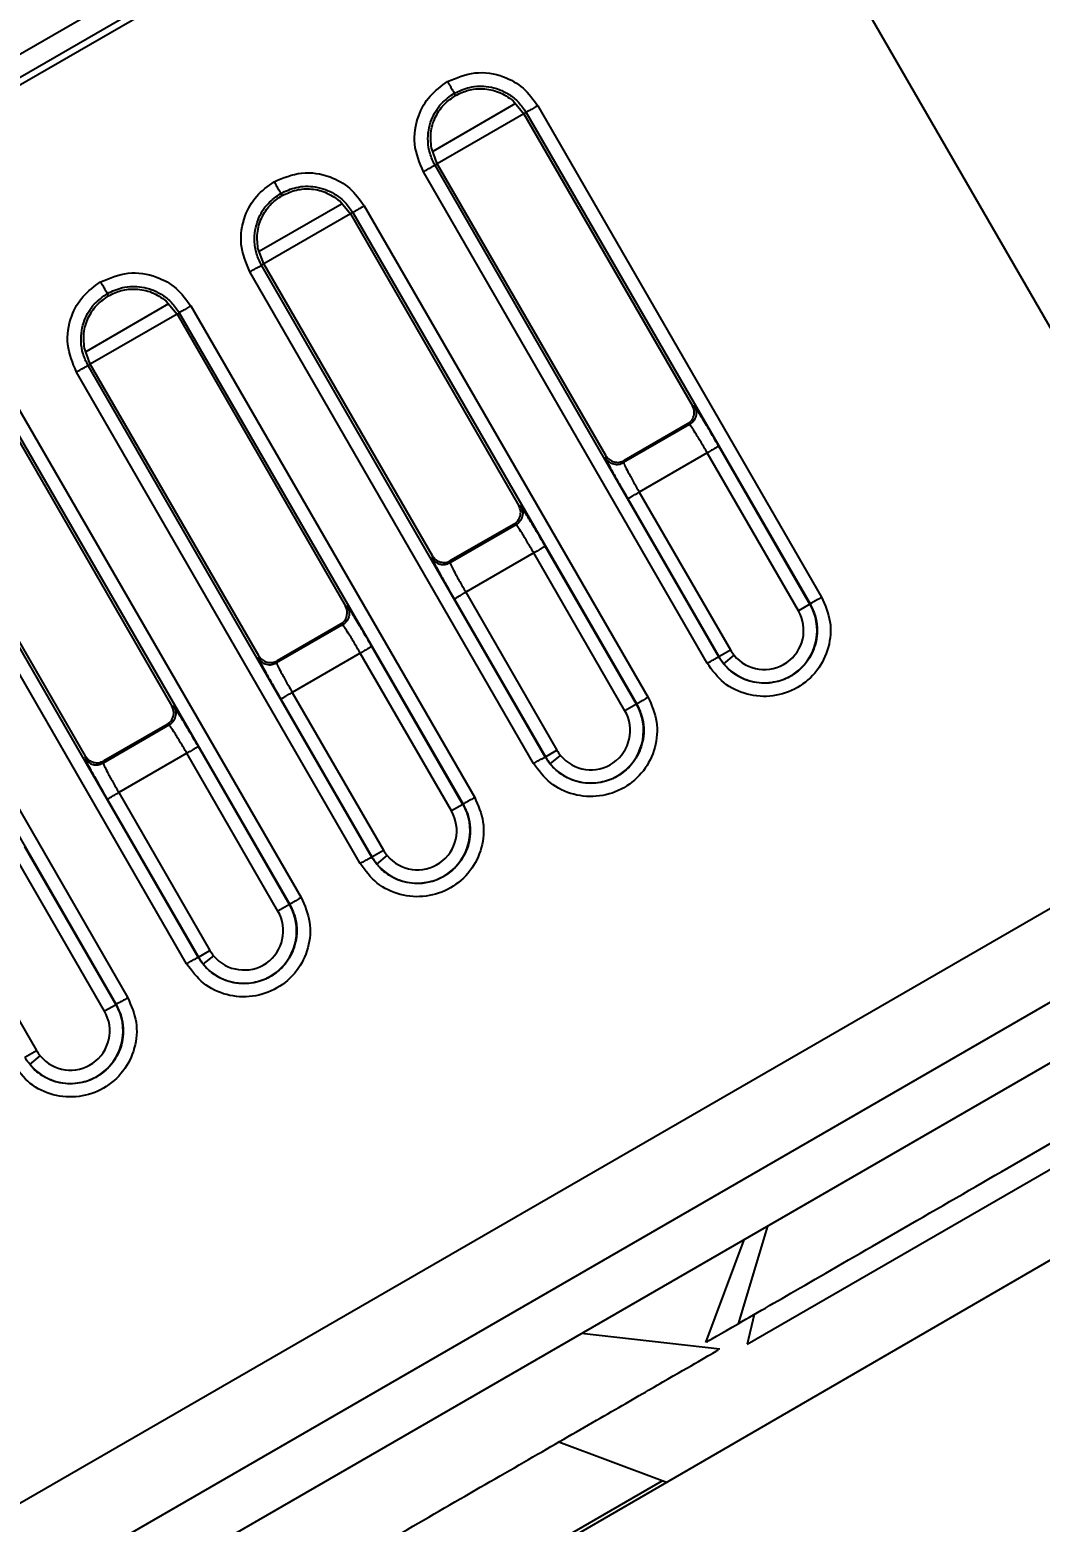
# Model space of a CAD drawing. Header units: millimetres. Extents: x 3916 to 10869, y 6515 to 11511.
# Drawn here: x 7122.86 to 7137.99, y 8815.41 to 8837.76 of the extents above; entities that cross this region are included whole.
import ezdxf

# ---------------------------------------------------------------- set-up
doc = ezdxf.new("R2010")
doc.units = ezdxf.units.MM
doc.header["$LTSCALE"] = 50
doc.header["$PDSIZE"] = -1
doc.linetypes.add('CENTERX2', pattern=[20.32, 12.7, -2.54, 2.54, -2.54])
doc.layers.add('CENTER_LINE', color=1, linetype='CENTERX2')
doc.layers.add('dim', color=4, linetype='Continuous', lineweight=18)
doc.styles.add('SLDTEXTSTYLE0', font='GULIM.TTC')
doc.dimstyles.new('ISO-25', dxfattribs={"dimtxt": 2.5, "dimasz": 2.5, "dimexe": 1.25, "dimexo": 0.625, "dimtad": 1, "dimtxsty": 'SLDTEXTSTYLE0', "dimcen": 2.5, "dimadec": 0, "dimazin": 0, "dimtfac": 1, "dimtmove": 0, "dimatfit": 3, "dimfxl": 0, "dimarcsym": 0})

# ---------------------------------------------------------------- blocks, each defined once
blk = doc.blocks.new('*D26')
at = {"layer": 'Defpoints', "color": 0}
for p in [(7076.309, 10374.327), (7115.34, 8872.803), (7170.485, 8777.288), (7168.471, 8417.732), (7076.309, 7240.741)]:
    blk.add_point(p, dxfattribs=at)
at = {"layer": 'dim', "color": 0, "lineweight": -2, "ltscale": 2}
blk.add_line((7176.735, 8766.463), (7354.177, 8459.124), dxfattribs=at)
blk.add_arc((7076.309, 8940.406), 530.736, 275.39976, 294.60024, dxfattribs=at)
at = {"layer": 'dim', "color": 0}
for points in [[(7301.069, 8450.437), (7293.425, 8465.247), (7341.677, 8480.775)], [(7125.861, 8420.349), (7126.646, 8403.701), (7076.309, 8409.669)]]:
    blk.add_solid(points, dxfattribs=at)
at = {"layer": 'dim', "color": 0, "insert": (7203.612, 8465.304), "char_height": 50, "attachment_point": 5, "rotation": 15, "style": 'SLDTEXTSTYLE0'}
blk.add_mtext('30%%d', dxfattribs=at)
blk = doc.blocks.new('*D28')
at = {"layer": 'Defpoints', "color": 0}
for p in [(7076.309, 9545.787), (7142.913, 8825.045), (7360.887, 8825.045)]:
    blk.add_point(p, dxfattribs=at)
at = {"layer": 'dim', "color": 0, "lineweight": -2, "ltscale": 2}
for p, q in [((7088.809, 9545.787), (7385.887, 9545.787)), ((7360.887, 9495.787), (7360.887, 8875.045)), ((7155.413, 8825.045), (7385.887, 8825.045))]:
    blk.add_line(p, q, dxfattribs=at)
at = {"layer": 'dim', "color": 0}
for points in [[(7369.22, 9495.787), (7352.554, 9495.787), (7360.887, 9545.787)], [(7352.554, 8875.045), (7369.22, 8875.045), (7360.887, 8825.045)]]:
    blk.add_solid(points, dxfattribs=at)
at = {"layer": 'dim', "color": 0, "insert": (7318.637, 9185.416), "char_height": 50, "attachment_point": 5, "rotation": 90, "style": 'SLDTEXTSTYLE0'}
blk.add_mtext('720,74', dxfattribs=at)
blk = doc.blocks.new('_Oblique')
at = {"color": 0, "linetype": 'ByBlock', "lineweight": -2}
blk.add_line((-0.5, -0.5), (0.5, 0.5), dxfattribs=at)
blk = doc.blocks.new('*D29')
at = {"layer": 'Defpoints', "color": 0}
for p in [(7142.913, 8825.045), (7076.309, 8645.617), (7076.309, 8355.632)]:
    blk.add_point(p, dxfattribs=at)
at = {"layer": 'dim', "color": 0, "lineweight": -2, "ltscale": 2}
for p, q in [((7142.913, 8812.545), (7142.913, 8620.617)), ((7076.309, 8368.132), (7076.309, 8670.617)), ((7092.913, 8645.617), (7042.913, 8645.617)), ((7142.913, 8645.617), (7076.309, 8645.617)), ((7142.913, 8645.617), (7450.786, 8645.617))]:
    blk.add_line(p, q, dxfattribs=at)
at = {"layer": 'dim', "color": 0, "lineweight": -2, "xscale": 50, "yscale": 50, "zscale": 50, "rotation": 180}
blk.add_blockref('_Oblique', (7076.309, 8645.617), dxfattribs=at)
at = {"layer": 'dim', "color": 0, "lineweight": -2, "xscale": 50, "yscale": 50, "zscale": 50}
blk.add_blockref('_Oblique', (7142.913, 8645.617), dxfattribs=at)
at = {"layer": 'dim', "color": 0, "insert": (7372.736, 8687.867), "char_height": 50, "attachment_point": 5, "style": 'SLDTEXTSTYLE0'}
blk.add_mtext('66,6', dxfattribs=at)
blk = doc.blocks.new('*D37')
at = {"layer": 'Defpoints', "color": 0}
for p in [(7269.115, 10680.896), (7076.309, 10374.327), (7170.485, 10314.286), (7115.34, 10218.771), (7076.309, 7240.741)]:
    blk.add_point(p, dxfattribs=at)
at = {"layer": 'dim', "color": 0, "lineweight": -2, "ltscale": 2}
for p, q in [((7076.309, 10386.827), (7076.309, 10739.893)), ((7176.735, 10325.111), (7370.672, 10661.019))]:
    blk.add_line(p, q, dxfattribs=at)
blk.add_arc((7076.309, 10151.168), 563.725, 65.08356, 84.91644, dxfattribs=at)
at = {"layer": 'dim', "color": 0}
for points in [[(7126.63, 10721.001), (7125.891, 10704.351), (7076.309, 10714.893)], [(7309.962, 10655.029), (7317.647, 10669.818), (7358.172, 10639.368)]]:
    blk.add_solid(points, dxfattribs=at)
at = {"layer": 'dim', "color": 0, "insert": (7232.274, 10733.235), "char_height": 50, "attachment_point": 5, "rotation": 345, "style": 'SLDTEXTSTYLE0'}
blk.add_mtext('30%%d', dxfattribs=at)

msp = doc.modelspace()

# ---------------------------------------------------------------- linework, layer by layer
at = {"color": 7, "linetype": 'Continuous', "lineweight": 25}
for p, q in [((7104.434, 8826.847), (7160.487, 8859.21)), ((7169.887, 8842.928), (7113.834, 8810.566)), ((7170.494, 8841.877), (7114.441, 8809.515)), ((7104.584, 8826.587), (7130.564, 8841.587)), ((7104.633, 8826.502), (7130.617, 8841.503)), ((7170.887, 8841.196), (7114.834, 8808.834)), ((7129.24, 8836.781), (7129.221, 8836.815)), ((7130.102, 8836.702), (7130.264, 8836.507)), ((7130.138, 8836.659), (7128.897, 8835.942)), ((7130.264, 8836.507), (7128.966, 8835.757)), ((7130.298, 8836.526), (7130.264, 8836.507)), ((7130.264, 8836.507), (7132.786, 8832.134)), ((7130.298, 8836.526), (7134.55, 8829.166)), ((7130.47, 8836.628), (7134.722, 8829.267)), ((7128.966, 8835.757), (7128.878, 8835.995)), ((7133.006, 8828.277), (7128.758, 8835.639)), ((7128.966, 8835.757), (7128.932, 8835.737)), ((7133.18, 8828.375), (7128.932, 8835.737)), ((7131.491, 8831.387), (7128.966, 8835.757)), ((7127.54, 8835.159), (7126.299, 8834.442)), ((7126.642, 8835.281), (7126.623, 8835.315)), ((7127.504, 8835.202), (7127.666, 8835.007)), ((7127.872, 8835.128), (7132.124, 8827.767)), ((7127.666, 8835.007), (7126.367, 8834.257)), ((7127.7, 8835.026), (7127.666, 8835.007)), ((7127.666, 8835.007), (7130.188, 8830.634)), ((7127.7, 8835.026), (7131.952, 8827.666)), ((7126.367, 8834.257), (7126.28, 8834.495)), ((7126.367, 8834.257), (7126.334, 8834.237)), ((7130.582, 8826.875), (7126.334, 8834.237)), ((7128.893, 8829.887), (7126.367, 8834.257)), ((7130.408, 8826.777), (7126.16, 8834.139)), ((7124.044, 8833.781), (7124.025, 8833.815)), ((7124.942, 8833.659), (7123.701, 8832.942)), ((7124.906, 8833.702), (7125.068, 8833.507)), ((7125.274, 8833.628), (7129.526, 8826.267)), ((7125.068, 8833.507), (7123.769, 8832.757)), ((7125.102, 8833.526), (7125.068, 8833.507)), ((7125.068, 8833.507), (7127.59, 8829.134)), ((7125.102, 8833.526), (7129.354, 8826.166)), ((7123.769, 8832.757), (7123.681, 8832.995)), ((7127.81, 8825.277), (7123.562, 8832.639)), ((7123.769, 8832.757), (7123.736, 8832.737)), ((7127.984, 8825.375), (7123.736, 8832.737)), ((7126.295, 8828.387), (7123.769, 8832.757)), ((7122.47, 8832.007), (7124.992, 8827.634)), ((7122.504, 8832.026), (7126.756, 8824.666)), ((7122.676, 8832.128), (7126.928, 8824.767)), ((7132.817, 8832.126), (7132.786, 8832.134)), ((7132.744, 8831.853), (7131.756, 8831.283)), ((7132.713, 8831.861), (7131.765, 8831.314)), ((7132.744, 8831.853), (7132.713, 8831.861)), ((7134.547, 8829.164), (7133.182, 8831.529)), ((7131.491, 8831.387), (7131.483, 8831.356)), ((7131.765, 8831.314), (7131.756, 8831.283)), ((7133.009, 8831.429), (7131.991, 8830.841)), ((7134.374, 8829.065), (7133.009, 8831.429)), ((7125.212, 8823.777), (7120.964, 8831.139)), ((7125.386, 8823.875), (7121.138, 8831.237)), ((7123.697, 8826.887), (7121.171, 8831.257)), ((7120.078, 8830.628), (7124.33, 8823.267)), ((7130.219, 8830.626), (7130.188, 8830.634)), ((7131.818, 8830.741), (7133.183, 8828.377)), ((7131.991, 8830.841), (7133.356, 8828.477)), ((7119.906, 8830.526), (7124.157, 8823.166)), ((7130.146, 8830.353), (7129.158, 8829.783)), ((7130.115, 8830.361), (7129.166, 8829.814)), ((7130.146, 8830.353), (7130.115, 8830.361)), ((7131.949, 8827.664), (7130.584, 8830.029)), ((7128.893, 8829.887), (7128.885, 8829.856)), ((7129.166, 8829.814), (7129.158, 8829.783)), ((7130.411, 8829.929), (7129.393, 8829.341)), ((7131.776, 8827.565), (7130.411, 8829.929)), ((7129.393, 8829.341), (7130.758, 8826.977)), ((7127.621, 8829.126), (7127.59, 8829.134)), ((7129.22, 8829.241), (7130.585, 8826.877)), ((7134.547, 8829.164), (7134.374, 8829.065)), ((7134.547, 8829.164), (7134.55, 8829.166)), ((7127.548, 8828.853), (7126.56, 8828.283)), ((7127.517, 8828.861), (7126.568, 8828.314)), ((7127.548, 8828.853), (7127.517, 8828.861)), ((7127.813, 8828.429), (7126.795, 8827.841)), ((7129.178, 8826.065), (7127.813, 8828.429)), ((7129.351, 8826.164), (7127.986, 8828.529)), ((7133.183, 8828.377), (7133.356, 8828.477)), ((7133.256, 8828.27), (7133.411, 8828.397)), ((7126.295, 8828.387), (7126.287, 8828.356)), ((7126.568, 8828.314), (7126.56, 8828.283)), ((7133.183, 8828.377), (7133.18, 8828.375)), ((7126.621, 8827.741), (7127.987, 8825.377)), ((7126.795, 8827.841), (7128.16, 8825.477)), ((7125.023, 8827.626), (7124.992, 8827.634)), ((7131.949, 8827.664), (7131.776, 8827.565)), ((7131.949, 8827.664), (7131.952, 8827.666)), ((7124.949, 8827.353), (7123.962, 8826.783)), ((7124.919, 8827.361), (7123.97, 8826.814)), ((7124.949, 8827.353), (7124.919, 8827.361)), ((7123.697, 8826.887), (7123.689, 8826.856)), ((7125.215, 8826.929), (7124.197, 8826.341)), ((7126.58, 8824.565), (7125.215, 8826.929)), ((7126.753, 8824.664), (7125.388, 8827.029)), ((7130.585, 8826.877), (7130.582, 8826.875)), ((7130.585, 8826.877), (7130.758, 8826.977)), ((7130.658, 8826.77), (7130.813, 8826.897)), ((7123.97, 8826.814), (7123.962, 8826.783)), ((7124.023, 8826.241), (7125.388, 8823.877)), ((7124.197, 8826.341), (7125.562, 8823.977)), ((7129.351, 8826.164), (7129.178, 8826.065)), ((7129.351, 8826.164), (7129.354, 8826.166)), ((7124.155, 8823.164), (7122.79, 8825.529)), ((7123.982, 8823.065), (7122.617, 8825.429)), ((7127.987, 8825.377), (7127.984, 8825.375)), ((7127.987, 8825.377), (7128.16, 8825.477)), ((7128.06, 8825.27), (7128.215, 8825.397)), ((7121.598, 8824.841), (7122.964, 8822.477)), ((7126.753, 8824.664), (7126.58, 8824.565)), ((7126.753, 8824.664), (7126.756, 8824.666)), ((7125.388, 8823.877), (7125.562, 8823.977)), ((7125.388, 8823.877), (7125.386, 8823.875)), ((7125.462, 8823.77), (7125.617, 8823.897)), ((7124.155, 8823.164), (7123.982, 8823.065)), ((7124.155, 8823.164), (7124.157, 8823.166)), ((7122.79, 8822.377), (7122.964, 8822.477)), ((7122.864, 8822.27), (7123.019, 8822.397)), ((7133.606, 8818.078), (7139.449, 8821.452)), ((7133.913, 8819.849), (7133.472, 8818.386)), ((7133.557, 8819.644), (7132.981, 8818.103)), ((7133.71, 8818.524), (7133.606, 8818.078)), ((7133.196, 8818.006), (7131.128, 8818.241)), ((7132.335, 8816.034), (7130.785, 8816.613)), ((7121.412, 8809.727), (7132.335, 8816.034)), ((7132.415, 8816.004), (7132.335, 8816.034))]:
    msp.add_line(p, q, dxfattribs=at)
msp.add_line((7121.398, 8809.643), (7166.976, 8836.034))
for centre, radius, start, end in [((7133.865, 8828.771), 0.588, 219.4177, 30), ((7133.865, 8828.771), 0.788, 309.3434, 30), ((7133.865, 8828.771), 0.588, 210, 219.4177), ((7133.865, 8828.771), 0.788, 210, 219.4177), ((7133.865, 8828.771), 0.788, 219.4177, 309.3434), ((7131.267, 8827.271), 0.588, 219.4177, 30), ((7131.267, 8827.271), 0.788, 309.3434, 30), ((7131.267, 8827.271), 0.788, 210, 219.4177), ((7131.267, 8827.271), 0.588, 210, 219.4177), ((7131.267, 8827.271), 0.788, 219.4177, 309.3434), ((7128.669, 8825.771), 0.788, 309.3434, 30), ((7128.669, 8825.771), 0.588, 219.4177, 30), ((7128.669, 8825.771), 0.788, 210, 219.4177), ((7128.669, 8825.771), 0.788, 219.4177, 309.3434), ((7128.669, 8825.771), 0.588, 210, 219.4177), ((7126.071, 8824.271), 0.788, 309.3434, 30), ((7126.071, 8824.271), 0.588, 219.4177, 30), ((7126.071, 8824.271), 0.588, 210, 219.4177), ((7126.071, 8824.271), 0.788, 210, 219.4177), ((7126.071, 8824.271), 0.788, 219.4177, 309.3434), ((7123.473, 8822.771), 0.588, 219.4177, 30), ((7123.473, 8822.771), 0.788, 309.3434, 30), ((7123.473, 8822.771), 0.588, 210, 219.4177), ((7123.473, 8822.771), 0.788, 219.4177, 309.3434)]:
    msp.add_arc(centre, radius, start, end, dxfattribs=at)
for points, knots in [([(7129.12, 8836.989), (7129.255, 8837.046), (7129.525, 8837.158), (7129.938, 8837.092), (7130.269, 8836.907), (7130.403, 8836.721), (7130.47, 8836.628)], [0, 0, 0, 0, 0.279628, 0.559243, 0.779619, 1, 1, 1, 1]), ([(7128.758, 8835.639), (7128.702, 8835.774), (7128.589, 8836.044), (7128.656, 8836.458), (7128.841, 8836.788), (7129.027, 8836.922), (7129.12, 8836.989)], [0, 0, 0, 0, 0.279632, 0.559248, 0.779623, 1, 1, 1, 1]), ([(7129.12, 8836.989), (7129.134, 8836.964), (7129.163, 8836.914), (7129.196, 8836.857), (7129.216, 8836.822), (7129.219, 8836.817), (7129.221, 8836.815)], [0, 0, 0, 0, 0.2796152, 0.5592618, 0.7796304, 1, 1, 1, 1]), ([(7129.221, 8836.815), (7129.296, 8836.849), (7129.458, 8836.924), (7129.696, 8836.927), (7129.896, 8836.875), (7130.049, 8836.797), (7130.192, 8836.683), (7130.262, 8836.579), (7130.298, 8836.526)], [0, 0, 0, 0, 0.198645, 0.431036, 0.560504, 0.69849, 0.84499, 1, 1, 1, 1]), ([(7129.24, 8836.781), (7129.302, 8836.811), (7129.431, 8836.872), (7129.656, 8836.891), (7129.895, 8836.846), (7130.032, 8836.751), (7130.102, 8836.702)], [0, 0, 0, 0, 0.222236, 0.463008, 0.722277, 1, 1, 1, 1]), ([(7128.932, 8835.737), (7128.904, 8835.795), (7128.849, 8835.907), (7128.821, 8836.088), (7128.831, 8836.26), (7128.886, 8836.459), (7129.007, 8836.664), (7129.153, 8836.767), (7129.221, 8836.815)], [0, 0, 0, 0, 0.15501, 0.30151, 0.439495, 0.568963, 0.801355, 1, 1, 1, 1]), ([(7128.878, 8835.995), (7128.87, 8836.08), (7128.856, 8836.246), (7128.937, 8836.477), (7129.066, 8836.662), (7129.183, 8836.743), (7129.24, 8836.781)], [0, 0, 0, 0, 0.277723, 0.536992, 0.777764, 1, 1, 1, 1]), ([(7126.522, 8835.489), (7126.657, 8835.546), (7126.927, 8835.658), (7127.34, 8835.592), (7127.671, 8835.407), (7127.805, 8835.221), (7127.872, 8835.128)], [0, 0, 0, 0, 0.2796281, 0.5592426, 0.779619, 1, 1, 1, 1]), ([(7126.16, 8834.139), (7126.103, 8834.274), (7125.991, 8834.544), (7126.058, 8834.958), (7126.243, 8835.288), (7126.429, 8835.422), (7126.522, 8835.489)], [0, 0, 0, 0, 0.279632, 0.559248, 0.779623, 1, 1, 1, 1]), ([(7126.522, 8835.489), (7126.536, 8835.464), (7126.565, 8835.414), (7126.598, 8835.357), (7126.618, 8835.322), (7126.621, 8835.317), (7126.623, 8835.315)], [0, 0, 0, 0, 0.279615, 0.559262, 0.77963, 1, 1, 1, 1]), ([(7126.623, 8835.315), (7126.697, 8835.349), (7126.86, 8835.424), (7127.098, 8835.427), (7127.298, 8835.375), (7127.451, 8835.297), (7127.594, 8835.183), (7127.664, 8835.079), (7127.7, 8835.026)], [0, 0, 0, 0, 0.198645, 0.431036, 0.560504, 0.69849, 0.84499, 1, 1, 1, 1]), ([(7126.642, 8835.281), (7126.704, 8835.311), (7126.833, 8835.372), (7127.057, 8835.391), (7127.297, 8835.346), (7127.434, 8835.251), (7127.504, 8835.202)], [0, 0, 0, 0, 0.222236, 0.463008, 0.722277, 1, 1, 1, 1]), ([(7126.334, 8834.237), (7126.306, 8834.295), (7126.251, 8834.407), (7126.223, 8834.588), (7126.233, 8834.76), (7126.288, 8834.959), (7126.409, 8835.164), (7126.555, 8835.267), (7126.623, 8835.315)], [0, 0, 0, 0, 0.15501, 0.30151, 0.439495, 0.568963, 0.801355, 1, 1, 1, 1]), ([(7126.28, 8834.495), (7126.272, 8834.58), (7126.258, 8834.746), (7126.339, 8834.977), (7126.468, 8835.162), (7126.585, 8835.243), (7126.642, 8835.281)], [0, 0, 0, 0, 0.277723, 0.536992, 0.777764, 1, 1, 1, 1]), ([(7123.562, 8832.639), (7123.505, 8832.774), (7123.393, 8833.044), (7123.46, 8833.458), (7123.645, 8833.788), (7123.831, 8833.922), (7123.924, 8833.989)], [0, 0, 0, 0, 0.279632, 0.559248, 0.779623, 1, 1, 1, 1]), ([(7123.924, 8833.989), (7124.059, 8834.046), (7124.329, 8834.158), (7124.742, 8834.092), (7125.073, 8833.907), (7125.207, 8833.721), (7125.274, 8833.628)], [0, 0, 0, 0, 0.279628, 0.559243, 0.779619, 1, 1, 1, 1]), ([(7123.924, 8833.989), (7123.938, 8833.964), (7123.967, 8833.914), (7124, 8833.857), (7124.02, 8833.822), (7124.023, 8833.817), (7124.025, 8833.815)], [0, 0, 0, 0, 0.279615, 0.559262, 0.77963, 1, 1, 1, 1]), ([(7123.736, 8832.737), (7123.708, 8832.795), (7123.653, 8832.907), (7123.625, 8833.088), (7123.635, 8833.26), (7123.69, 8833.459), (7123.811, 8833.664), (7123.957, 8833.767), (7124.025, 8833.815)], [0, 0, 0, 0, 0.15501, 0.30151, 0.439495, 0.568963, 0.801355, 1, 1, 1, 1]), ([(7123.681, 8832.995), (7123.674, 8833.08), (7123.66, 8833.246), (7123.741, 8833.477), (7123.869, 8833.662), (7123.987, 8833.743), (7124.044, 8833.781)], [0, 0, 0, 0, 0.2777229, 0.5369922, 0.777764, 1, 1, 1, 1]), ([(7124.025, 8833.815), (7124.099, 8833.849), (7124.262, 8833.924), (7124.5, 8833.927), (7124.7, 8833.875), (7124.853, 8833.797), (7124.996, 8833.683), (7125.066, 8833.579), (7125.102, 8833.526)], [0, 0, 0, 0, 0.198645, 0.431036, 0.560504, 0.69849, 0.84499, 1, 1, 1, 1]), ([(7124.044, 8833.781), (7124.106, 8833.811), (7124.235, 8833.872), (7124.459, 8833.891), (7124.699, 8833.846), (7124.836, 8833.751), (7124.906, 8833.702)], [0, 0, 0, 0, 0.222236, 0.463008, 0.722277, 1, 1, 1, 1]), ([(7132.713, 8831.861), (7132.734, 8831.877), (7132.776, 8831.908), (7132.811, 8831.981), (7132.818, 8832.061), (7132.797, 8832.11), (7132.786, 8832.134)], [0, 0, 0, 0, 0.248257, 0.499844, 0.749006, 1, 1, 1, 1]), ([(7133.182, 8831.529), (7133.131, 8831.616), (7133.03, 8831.791), (7132.911, 8831.986), (7132.837, 8832.103), (7132.824, 8832.118), (7132.817, 8832.126)], [0, 0, 0, 0, 0.280483, 0.559648, 0.779743, 1, 1, 1, 1]), ([(7133.009, 8831.429), (7132.978, 8831.483), (7132.913, 8831.594), (7132.831, 8831.729), (7132.78, 8831.807), (7132.753, 8831.846), (7132.747, 8831.85), (7132.744, 8831.853)], [0, 0, 0, 0, 0.242656, 0.499203, 0.712981, 0.847438, 1, 1, 1, 1]), ([(7131.483, 8831.356), (7131.489, 8831.341), (7131.5, 8831.312), (7131.588, 8831.146), (7131.699, 8830.947), (7131.778, 8830.81), (7131.818, 8830.741)], [0, 0, 0, 0, 0.280479, 0.559642, 0.779739, 1, 1, 1, 1]), ([(7131.491, 8831.387), (7131.507, 8831.365), (7131.539, 8831.323), (7131.612, 8831.289), (7131.692, 8831.282), (7131.741, 8831.303), (7131.765, 8831.314)], [0, 0, 0, 0, 0.250995, 0.500158, 0.751744, 1, 1, 1, 1]), ([(7131.756, 8831.283), (7131.757, 8831.279), (7131.758, 8831.272), (7131.778, 8831.228), (7131.82, 8831.146), (7131.896, 8831.007), (7131.96, 8830.895), (7131.991, 8830.841)], [0, 0, 0, 0, 0.1525361, 0.2869848, 0.5007968, 0.7573235, 1, 1, 1, 1]), ([(7130.115, 8830.361), (7130.136, 8830.377), (7130.178, 8830.408), (7130.213, 8830.481), (7130.219, 8830.561), (7130.199, 8830.61), (7130.188, 8830.634)], [0, 0, 0, 0, 0.248257, 0.499844, 0.749006, 1, 1, 1, 1]), ([(7130.584, 8830.029), (7130.533, 8830.116), (7130.432, 8830.291), (7130.313, 8830.486), (7130.239, 8830.603), (7130.226, 8830.618), (7130.219, 8830.626)], [0, 0, 0, 0, 0.280483, 0.559648, 0.779743, 1, 1, 1, 1]), ([(7130.411, 8829.929), (7130.379, 8829.983), (7130.315, 8830.094), (7130.233, 8830.229), (7130.182, 8830.307), (7130.154, 8830.346), (7130.149, 8830.35), (7130.146, 8830.353)], [0, 0, 0, 0, 0.2429135, 0.4991867, 0.7122062, 0.8468588, 1, 1, 1, 1]), ([(7128.885, 8829.856), (7128.891, 8829.841), (7128.902, 8829.812), (7128.99, 8829.646), (7129.101, 8829.447), (7129.18, 8829.31), (7129.22, 8829.241)], [0, 0, 0, 0, 0.280479, 0.559642, 0.779739, 1, 1, 1, 1]), ([(7128.893, 8829.887), (7128.909, 8829.865), (7128.941, 8829.823), (7129.014, 8829.789), (7129.094, 8829.782), (7129.142, 8829.803), (7129.166, 8829.814)], [0, 0, 0, 0, 0.250995, 0.500158, 0.751744, 1, 1, 1, 1]), ([(7129.158, 8829.783), (7129.159, 8829.779), (7129.16, 8829.772), (7129.18, 8829.728), (7129.222, 8829.645), (7129.298, 8829.507), (7129.362, 8829.395), (7129.393, 8829.341)], [0, 0, 0, 0, 0.1531174, 0.2877628, 0.5008178, 0.7570676, 1, 1, 1, 1]), ([(7127.517, 8828.861), (7127.538, 8828.877), (7127.58, 8828.908), (7127.614, 8828.981), (7127.621, 8829.061), (7127.601, 8829.11), (7127.59, 8829.134)], [0, 0, 0, 0, 0.248257, 0.499844, 0.749006, 1, 1, 1, 1]), ([(7127.986, 8828.529), (7127.935, 8828.616), (7127.833, 8828.791), (7127.715, 8828.986), (7127.641, 8829.103), (7127.627, 8829.118), (7127.621, 8829.126)], [0, 0, 0, 0, 0.280483, 0.559648, 0.779743, 1, 1, 1, 1]), ([(7134.722, 8829.267), (7134.774, 8829.148), (7134.878, 8828.908), (7134.844, 8828.508), (7134.671, 8828.153), (7134.372, 8827.892), (7133.996, 8827.764), (7133.603, 8827.791), (7133.239, 8827.962), (7133.084, 8828.172), (7133.006, 8828.277)], [0, 0, 0, 0, 0.125054, 0.250045, 0.375039, 0.500033, 0.625026, 0.750018, 0.875009, 1, 1, 1, 1]), ([(7134.55, 8829.166), (7134.578, 8829.108), (7134.632, 8828.997), (7134.661, 8828.816), (7134.652, 8828.645), (7134.598, 8828.447), (7134.477, 8828.246), (7134.275, 8828.079), (7134.028, 8827.981), (7133.789, 8827.972), (7133.586, 8828.024), (7133.431, 8828.102), (7133.287, 8828.218), (7133.216, 8828.322), (7133.18, 8828.375)], [0, 0, 0, 0, 0.077175, 0.150034, 0.218572, 0.282785, 0.397749, 0.495555, 0.596373, 0.71381, 0.779074, 0.84853, 0.922174, 1, 1, 1, 1]), ([(7127.813, 8828.429), (7127.781, 8828.483), (7127.717, 8828.594), (7127.634, 8828.729), (7127.584, 8828.807), (7127.556, 8828.846), (7127.551, 8828.85), (7127.548, 8828.853)], [0, 0, 0, 0, 0.242656, 0.499203, 0.712981, 0.847438, 1, 1, 1, 1]), ([(7126.287, 8828.356), (7126.293, 8828.341), (7126.303, 8828.312), (7126.392, 8828.146), (7126.503, 8827.947), (7126.582, 8827.81), (7126.621, 8827.741)], [0, 0, 0, 0, 0.280479, 0.559642, 0.779739, 1, 1, 1, 1]), ([(7126.295, 8828.387), (7126.311, 8828.365), (7126.343, 8828.323), (7126.416, 8828.289), (7126.496, 8828.282), (7126.544, 8828.303), (7126.568, 8828.314)], [0, 0, 0, 0, 0.250995, 0.500158, 0.751744, 1, 1, 1, 1]), ([(7126.56, 8828.283), (7126.561, 8828.279), (7126.562, 8828.272), (7126.582, 8828.228), (7126.624, 8828.146), (7126.7, 8828.007), (7126.764, 8827.895), (7126.795, 8827.841)], [0, 0, 0, 0, 0.152536, 0.286985, 0.500797, 0.757323, 1, 1, 1, 1]), ([(7132.124, 8827.767), (7132.176, 8827.648), (7132.28, 8827.408), (7132.246, 8827.008), (7132.073, 8826.653), (7131.774, 8826.392), (7131.398, 8826.264), (7131.004, 8826.291), (7130.641, 8826.462), (7130.486, 8826.672), (7130.408, 8826.777)], [0, 0, 0, 0, 0.125054, 0.2500451, 0.3750387, 0.5000328, 0.625026, 0.7500177, 0.8750088, 1, 1, 1, 1]), ([(7124.919, 8827.361), (7124.94, 8827.377), (7124.982, 8827.408), (7125.016, 8827.481), (7125.023, 8827.561), (7125.002, 8827.61), (7124.992, 8827.634)], [0, 0, 0, 0, 0.248257, 0.499844, 0.749006, 1, 1, 1, 1]), ([(7125.388, 8827.029), (7125.337, 8827.116), (7125.235, 8827.291), (7125.117, 8827.486), (7125.043, 8827.603), (7125.029, 8827.618), (7125.023, 8827.626)], [0, 0, 0, 0, 0.280483, 0.559648, 0.779743, 1, 1, 1, 1]), ([(7131.952, 8827.666), (7131.98, 8827.608), (7132.034, 8827.497), (7132.063, 8827.316), (7132.054, 8827.145), (7132, 8826.947), (7131.879, 8826.746), (7131.676, 8826.579), (7131.43, 8826.481), (7131.19, 8826.472), (7130.988, 8826.524), (7130.833, 8826.602), (7130.689, 8826.718), (7130.618, 8826.822), (7130.582, 8826.875)], [0, 0, 0, 0, 0.077175, 0.150034, 0.218572, 0.282785, 0.397749, 0.495555, 0.596373, 0.71381, 0.779074, 0.84853, 0.922174, 1, 1, 1, 1]), ([(7125.215, 8826.929), (7125.183, 8826.983), (7125.119, 8827.094), (7125.036, 8827.229), (7124.986, 8827.307), (7124.958, 8827.346), (7124.953, 8827.35), (7124.949, 8827.353)], [0, 0, 0, 0, 0.242656, 0.499203, 0.712981, 0.847438, 1, 1, 1, 1]), ([(7123.689, 8826.856), (7123.694, 8826.841), (7123.705, 8826.812), (7123.794, 8826.646), (7123.905, 8826.447), (7123.984, 8826.31), (7124.023, 8826.241)], [0, 0, 0, 0, 0.280479, 0.559642, 0.779739, 1, 1, 1, 1]), ([(7123.697, 8826.887), (7123.713, 8826.865), (7123.745, 8826.823), (7123.818, 8826.789), (7123.898, 8826.782), (7123.946, 8826.803), (7123.97, 8826.814)], [0, 0, 0, 0, 0.250995, 0.500158, 0.751744, 1, 1, 1, 1]), ([(7123.962, 8826.783), (7123.963, 8826.779), (7123.964, 8826.772), (7123.984, 8826.728), (7124.026, 8826.646), (7124.102, 8826.507), (7124.165, 8826.395), (7124.197, 8826.341)], [0, 0, 0, 0, 0.152536, 0.286985, 0.500797, 0.757323, 1, 1, 1, 1]), ([(7129.526, 8826.267), (7129.578, 8826.148), (7129.682, 8825.908), (7129.648, 8825.508), (7129.475, 8825.153), (7129.176, 8824.892), (7128.8, 8824.764), (7128.406, 8824.791), (7128.043, 8824.962), (7127.888, 8825.172), (7127.81, 8825.277)], [0, 0, 0, 0, 0.125054, 0.250045, 0.375039, 0.500033, 0.625026, 0.750018, 0.875009, 1, 1, 1, 1]), ([(7129.354, 8826.166), (7129.382, 8826.108), (7129.436, 8825.997), (7129.464, 8825.816), (7129.456, 8825.645), (7129.402, 8825.447), (7129.281, 8825.246), (7129.078, 8825.079), (7128.832, 8824.981), (7128.592, 8824.972), (7128.389, 8825.024), (7128.235, 8825.102), (7128.09, 8825.218), (7128.02, 8825.322), (7127.984, 8825.375)], [0, 0, 0, 0, 0.077175, 0.150034, 0.218572, 0.282785, 0.397749, 0.495555, 0.596373, 0.71381, 0.779074, 0.84853, 0.922174, 1, 1, 1, 1]), ([(7126.928, 8824.767), (7126.98, 8824.648), (7127.084, 8824.408), (7127.05, 8824.008), (7126.877, 8823.653), (7126.578, 8823.392), (7126.202, 8823.264), (7125.808, 8823.291), (7125.445, 8823.462), (7125.29, 8823.672), (7125.212, 8823.777)], [0, 0, 0, 0, 0.125054, 0.250045, 0.375039, 0.500033, 0.625026, 0.750018, 0.875009, 1, 1, 1, 1]), ([(7126.756, 8824.666), (7126.784, 8824.608), (7126.838, 8824.497), (7126.866, 8824.316), (7126.858, 8824.145), (7126.804, 8823.947), (7126.683, 8823.746), (7126.48, 8823.579), (7126.234, 8823.481), (7125.994, 8823.472), (7125.791, 8823.524), (7125.637, 8823.602), (7125.492, 8823.718), (7125.422, 8823.822), (7125.386, 8823.875)], [0, 0, 0, 0, 0.077175, 0.150034, 0.218572, 0.282785, 0.397749, 0.495555, 0.596373, 0.71381, 0.779074, 0.84853, 0.922174, 1, 1, 1, 1]), ([(7124.33, 8823.267), (7124.382, 8823.148), (7124.486, 8822.908), (7124.452, 8822.508), (7124.279, 8822.153), (7123.98, 8821.892), (7123.604, 8821.764), (7123.21, 8821.791), (7122.847, 8821.962), (7122.692, 8822.172), (7122.614, 8822.277)], [0, 0, 0, 0, 0.125054, 0.250045, 0.375039, 0.500033, 0.625026, 0.750018, 0.875009, 1, 1, 1, 1]), ([(7124.157, 8823.166), (7124.186, 8823.108), (7124.24, 8822.997), (7124.268, 8822.816), (7124.259, 8822.645), (7124.206, 8822.447), (7124.085, 8822.246), (7123.882, 8822.079), (7123.636, 8821.981), (7123.396, 8821.972), (7123.193, 8822.024), (7123.039, 8822.102), (7122.894, 8822.218), (7122.824, 8822.322), (7122.788, 8822.375)], [0, 0, 0, 0, 0.077175, 0.150034, 0.218572, 0.282785, 0.397749, 0.495555, 0.596373, 0.71381, 0.779074, 0.84853, 0.922174, 1, 1, 1, 1]), ([(7133.472, 8818.386), (7133.776, 8818.562), (7134.386, 8818.914), (7135.836, 8819.751), (7137.439, 8820.677), (7138.925, 8821.535), (7139.884, 8822.089), (7140.133, 8822.232), (7140.143, 8822.238)], [0, 0, 0, 0, 0.1983625, 0.396725, 0.5950874, 0.7934499, 0.9918124, 1, 1, 1, 1]), ([(7133.042, 8818.138), (7133.023, 8818.127), (7132.936, 8818.077), (7133.236, 8818.25), (7133.472, 8818.386)], [0, 0, 0, 0, 0.214602, 1, 1, 1, 1]), ([(7122.897, 8812.06), (7123.309, 8812.298), (7124.134, 8812.774), (7125.486, 8813.554), (7126.857, 8814.346), (7128.207, 8815.125), (7129.481, 8815.861), (7130.63, 8816.524), (7131.609, 8817.09), (7132.386, 8817.538), (7132.913, 8817.842), (7133.183, 8817.998), (7133.168, 8817.99), (7133.163, 8817.987)], [0, 0, 0, 0, 0.094818, 0.189635, 0.284453, 0.379271, 0.474089, 0.568906, 0.663724, 0.758542, 0.853359, 0.948177, 1, 1, 1, 1])]:
    msp.add_open_spline(points, degree=3, knots=knots, dxfattribs=at)
for points in [[(7130.47, 8836.628), (7130.448, 8836.615), (7130.403, 8836.589), (7130.347, 8836.556), (7130.307, 8836.532), (7130.301, 8836.528), (7130.298, 8836.526)], [(7128.758, 8835.639), (7128.78, 8835.652), (7128.825, 8835.678), (7128.882, 8835.71), (7128.922, 8835.733), (7128.929, 8835.736), (7128.932, 8835.737)], [(7127.872, 8835.128), (7127.85, 8835.115), (7127.805, 8835.089), (7127.749, 8835.056), (7127.709, 8835.032), (7127.703, 8835.028), (7127.7, 8835.026)], [(7126.16, 8834.139), (7126.182, 8834.152), (7126.227, 8834.178), (7126.284, 8834.21), (7126.324, 8834.233), (7126.331, 8834.236), (7126.334, 8834.237)], [(7125.274, 8833.628), (7125.252, 8833.615), (7125.207, 8833.589), (7125.151, 8833.556), (7125.111, 8833.532), (7125.105, 8833.528), (7125.102, 8833.526)], [(7123.562, 8832.639), (7123.584, 8832.652), (7123.629, 8832.678), (7123.686, 8832.71), (7123.726, 8832.733), (7123.733, 8832.736), (7123.736, 8832.737)], [(7132.817, 8832.126), (7132.827, 8832.102), (7132.848, 8832.053), (7132.841, 8831.973), (7132.807, 8831.9), (7132.765, 8831.869), (7132.744, 8831.853)], [(7133.182, 8831.529), (7133.179, 8831.527), (7133.173, 8831.524), (7133.133, 8831.5), (7133.076, 8831.468), (7133.031, 8831.442), (7133.009, 8831.429)], [(7131.483, 8831.356), (7131.499, 8831.335), (7131.53, 8831.292), (7131.603, 8831.258), (7131.684, 8831.251), (7131.732, 8831.272), (7131.756, 8831.283)], [(7130.219, 8830.626), (7130.229, 8830.602), (7130.25, 8830.553), (7130.243, 8830.473), (7130.209, 8830.4), (7130.167, 8830.369), (7130.146, 8830.353)], [(7131.818, 8830.741), (7131.821, 8830.743), (7131.827, 8830.746), (7131.867, 8830.77), (7131.924, 8830.802), (7131.968, 8830.828), (7131.991, 8830.841)], [(7130.584, 8830.029), (7130.581, 8830.027), (7130.575, 8830.024), (7130.535, 8830), (7130.478, 8829.968), (7130.433, 8829.942), (7130.411, 8829.929)], [(7128.885, 8829.856), (7128.901, 8829.835), (7128.932, 8829.792), (7129.005, 8829.758), (7129.086, 8829.751), (7129.134, 8829.772), (7129.158, 8829.783)], [(7129.22, 8829.241), (7129.223, 8829.243), (7129.229, 8829.246), (7129.269, 8829.27), (7129.326, 8829.302), (7129.37, 8829.328), (7129.393, 8829.341)], [(7127.621, 8829.126), (7127.631, 8829.102), (7127.652, 8829.053), (7127.645, 8828.973), (7127.611, 8828.9), (7127.569, 8828.869), (7127.548, 8828.853)], [(7134.722, 8829.267), (7134.7, 8829.254), (7134.655, 8829.229), (7134.599, 8829.196), (7134.559, 8829.172), (7134.553, 8829.168), (7134.55, 8829.166)], [(7127.986, 8828.529), (7127.983, 8828.527), (7127.977, 8828.524), (7127.936, 8828.5), (7127.88, 8828.468), (7127.835, 8828.442), (7127.813, 8828.429)], [(7126.287, 8828.356), (7126.303, 8828.335), (7126.334, 8828.292), (7126.407, 8828.258), (7126.488, 8828.251), (7126.536, 8828.272), (7126.56, 8828.283)], [(7133.006, 8828.277), (7133.029, 8828.29), (7133.073, 8828.315), (7133.13, 8828.348), (7133.171, 8828.37), (7133.177, 8828.374), (7133.18, 8828.375)], [(7126.621, 8827.741), (7126.625, 8827.743), (7126.631, 8827.746), (7126.671, 8827.77), (7126.728, 8827.802), (7126.772, 8827.828), (7126.795, 8827.841)], [(7132.124, 8827.767), (7132.102, 8827.754), (7132.057, 8827.729), (7132.001, 8827.696), (7131.961, 8827.672), (7131.955, 8827.668), (7131.952, 8827.666)], [(7125.023, 8827.626), (7125.033, 8827.602), (7125.054, 8827.553), (7125.047, 8827.473), (7125.013, 8827.4), (7124.971, 8827.369), (7124.949, 8827.353)], [(7123.689, 8826.856), (7123.705, 8826.835), (7123.736, 8826.792), (7123.809, 8826.758), (7123.89, 8826.751), (7123.938, 8826.772), (7123.962, 8826.783)], [(7125.388, 8827.029), (7125.385, 8827.027), (7125.379, 8827.024), (7125.338, 8827), (7125.282, 8826.968), (7125.237, 8826.942), (7125.215, 8826.929)], [(7130.408, 8826.777), (7130.43, 8826.79), (7130.475, 8826.815), (7130.532, 8826.848), (7130.572, 8826.87), (7130.579, 8826.874), (7130.582, 8826.875)], [(7124.023, 8826.241), (7124.026, 8826.243), (7124.033, 8826.246), (7124.073, 8826.27), (7124.13, 8826.302), (7124.174, 8826.328), (7124.197, 8826.341)], [(7129.526, 8826.267), (7129.504, 8826.254), (7129.459, 8826.229), (7129.403, 8826.196), (7129.363, 8826.172), (7129.357, 8826.168), (7129.354, 8826.166)], [(7127.81, 8825.277), (7127.832, 8825.29), (7127.877, 8825.315), (7127.934, 8825.348), (7127.974, 8825.37), (7127.981, 8825.374), (7127.984, 8825.375)], [(7126.928, 8824.767), (7126.906, 8824.754), (7126.861, 8824.729), (7126.804, 8824.696), (7126.765, 8824.672), (7126.759, 8824.668), (7126.756, 8824.666)], [(7125.212, 8823.777), (7125.234, 8823.79), (7125.279, 8823.815), (7125.336, 8823.848), (7125.376, 8823.87), (7125.383, 8823.874), (7125.386, 8823.875)], [(7124.33, 8823.267), (7124.307, 8823.254), (7124.263, 8823.229), (7124.206, 8823.196), (7124.166, 8823.172), (7124.16, 8823.168), (7124.157, 8823.166)]]:
    msp.add_open_spline(points, degree=3, dxfattribs=at)
at = {"layer": 'CENTER_LINE'}
for p, q in [((7170.485, 8777.288), (7115.34, 8872.803)), ((7190.693, 8852.632), (7095.179, 8797.486))]:
    msp.add_line(p, q, dxfattribs=at)

# ---------------------------------------------------------------- dimensions: what is measured, and where the dimension line sits
at = {"layer": 'dim', "ltscale": 2}
dim = msp.add_angular_dim_2l(base=(7269.115, 10680.896), line1=((7076.309, 7240.741), (7076.309, 10374.327)), line2=((7170.485, 10314.286), (7115.34, 10218.771)), dimstyle='ISO-25', override={"dimscale": 20}, dxfattribs=at)
dim.commit()
dim.dimension.update_dxf_attribs({"geometry": '*D37', "text_midpoint": (7222.212, 10695.685), "dimtype": 162})
dim = msp.add_angular_dim_2l(base=(7168.471, 8417.732), line1=((7170.485, 8777.288), (7115.34, 8872.803)), line2=((7076.309, 7240.741), (7076.309, 10374.327)), dimstyle='ISO-25', override={"dimscale": 20}, dxfattribs=at)
dim.commit()
dim.dimension.update_dxf_attribs({"geometry": '*D26', "text_midpoint": (7203.612, 8465.304)})
dim = msp.add_linear_dim(base=(7360.887, 8825.045), p1=(7076.309, 9545.787), p2=(7142.913, 8825.045), angle=90, dimstyle='ISO-25', override={"dimscale": 20}, dxfattribs=at)
dim.commit()
dim.dimension.update_dxf_attribs({"geometry": '*D28', "text_midpoint": (7318.637, 9185.416)})
dim = msp.add_linear_dim(base=(7076.309, 8645.617), p1=(7142.913, 8825.045), p2=(7076.309, 8355.632), dimstyle='ISO-25', override={"dimscale": 20, "dimblk1": 'Oblique', "dimblk2": 'Oblique', "dimsah": 1}, dxfattribs=at)
dim.commit()
dim.dimension.update_dxf_attribs({"geometry": '*D29', "text_midpoint": (7372.736, 8645.617), "dimtype": 160})

doc.saveas('drawing.dxf')
